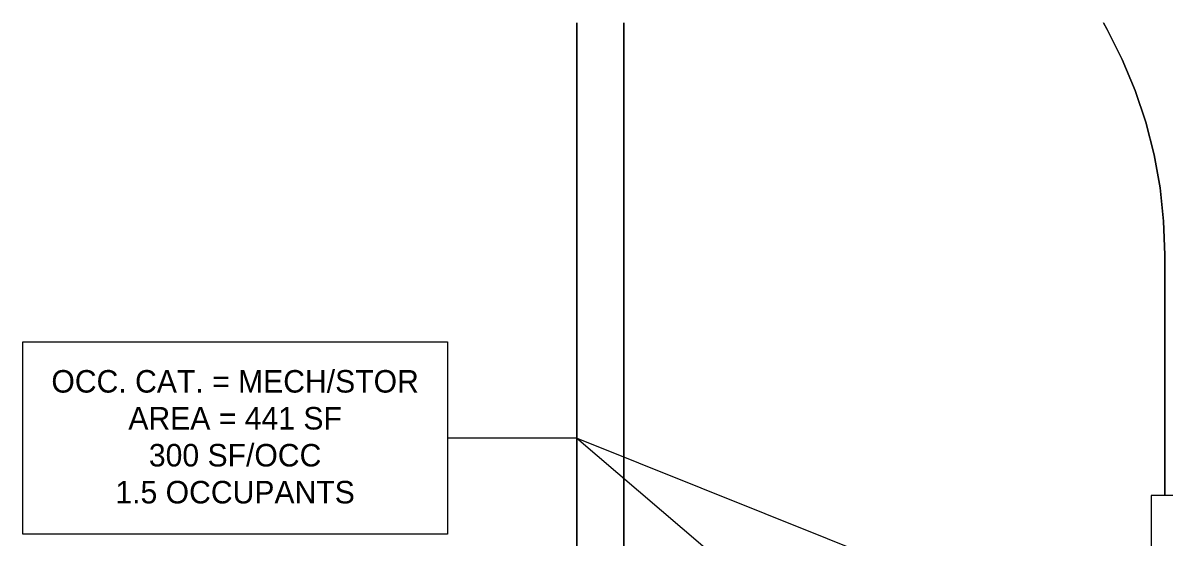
# Model space of a CAD drawing. Header units: inches. Extents: x -1442 to 61540, y -36095 to 93.
# Drawn here: x 55312 to 57061, y -20883 to -20094 of the extents above; entities that cross this region are included whole.
import ezdxf

# ---------------------------------------------------------------- set-up
doc = ezdxf.new("R2010")
doc.units = ezdxf.units.IN
doc.header["$MEASUREMENT"] = 0
for name, color, linetype, lineweight in [('A-DETL-THIN', 151, 'Continuous', 9), ('C-TOPO', 7, 'Continuous', 9), ('G-ANNO-TEXT', 231, 'Continuous', 9)]:
    doc.layers.add(name, color=color, linetype=linetype, lineweight=lineweight)
doc.styles.add('Century Gothic', font='GOTHIC.TTF', dxfattribs={"height": 34.490683})

msp = doc.modelspace()

# ---------------------------------------------------------------- linework, layer by layer
at = {"layer": 'A-DETL-THIN'}
for p, q in [((57258.9, -20817.9), (57039.1, -20817.9)), ((57039.1, -20817.9), (57039.1, -20993.7))]:
    msp.add_line(p, q, dxfattribs=at)
at = {"layer": 'C-TOPO'}
for p, q in [((56160, -21575.2), (56160, -20093.9)), ((56160, -20093.9), (56160, -21575.2)), ((56232, -20093.9), (56232, -21649.2)), ((56232, -21649.2), (56232, -20093.9)), ((56972, -20104), (56966, -20093.9)), ((56966, -20093.9), (56972, -20104)), ((56995, -20150), (56972, -20104)), ((56972, -20104), (56995, -20150)), ((57014.6, -20197.5), (56995, -20150)), ((56995, -20150), (57014.6, -20197.5)), ((57030.9, -20246.2), (57014.6, -20197.5)), ((57014.6, -20197.5), (57030.9, -20246.2)), ((57043.6, -20296), (57030.9, -20246.2)), ((57030.9, -20246.2), (57043.6, -20296)), ((57052.7, -20346.6), (57043.6, -20296)), ((57043.6, -20296), (57052.7, -20346.6)), ((57058.2, -20397.7), (57052.7, -20346.6)), ((57052.7, -20346.6), (57058.2, -20397.7)), ((57060, -20449.1), (57058.2, -20397.7)), ((57058.2, -20397.7), (57060, -20449.1)), ((57060, -20817.9), (57060, -20449.1)), ((57060, -20449.1), (57060, -20817.9))]:
    msp.add_line(p, q, dxfattribs=at)
at = {"layer": 'G-ANNO-TEXT', "color": 145}
for p, q in [((56159.3, -20729.9), (55961.7, -20729.9)), ((56159.3, -20729.9), (55961.7, -20729.9)), ((56957.1, -21411), (56159.3, -20729.9)), ((56967.4, -21053.8), (56159.3, -20729.9))]:
    msp.add_line(p, q, dxfattribs=at)
at = {"layer": 'G-ANNO-TEXT', "color": 145, "flags": 128}
msp.add_lwpolyline([(55311.9, -20582.6), (55961.7, -20582.6), (55961.7, -20877.2), (55311.9, -20877.2)], close=True, dxfattribs=at)

# ---------------------------------------------------------------- texts
at = {"layer": 'G-ANNO-TEXT', "color": 145, "insert": (55636.8, -20625.7), "char_height": 34.491, "width": 693.792, "attachment_point": 2, "line_spacing_factor": 0.984117, "style": 'Century Gothic'}
msp.add_mtext('OCC. CAT. = MECH/STOR\\PAREA = 441 SF\\P300 SF/OCC\\P1.5 OCCUPANTS', dxfattribs=at)

doc.saveas('drawing.dxf')
